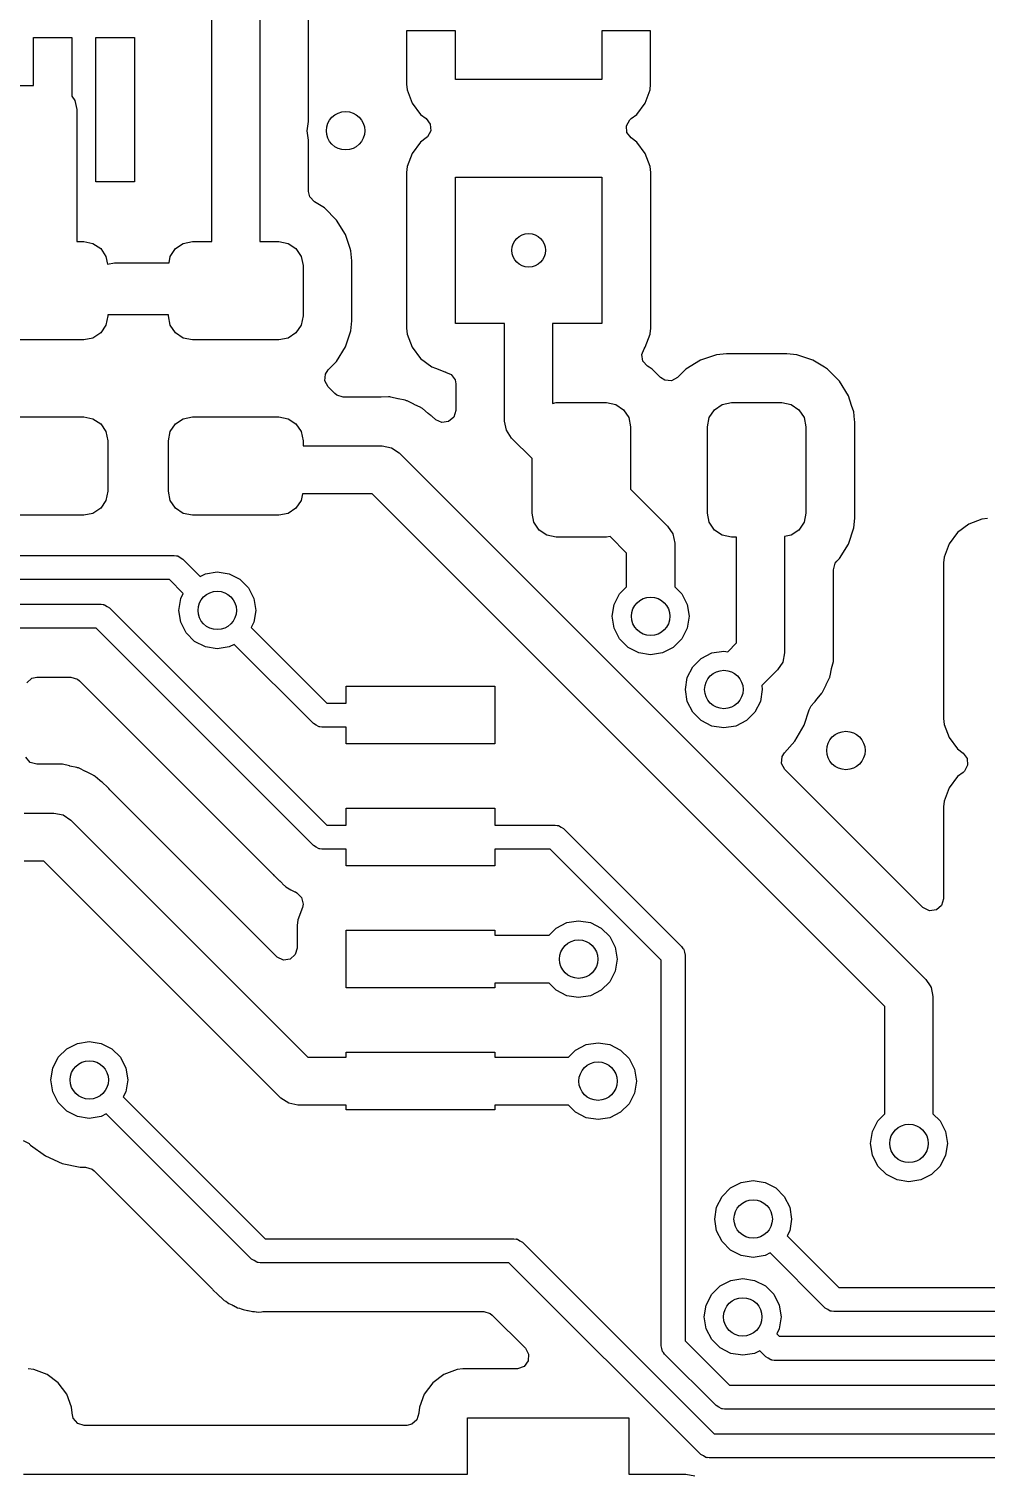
# Model space of a CAD drawing. Extents: x 6.2 to 8.58, y -5.58 to -4.
# Drawn here: x 6.685 to 7.077, y -5.282 to -4.689 of the extents above; entities that cross this region are included whole.
import ezdxf

# ---------------------------------------------------------------- set-up
doc = ezdxf.new("R2010")
doc.units = 0
doc.header["$MEASUREMENT"] = 0
doc.layers.add('BLACK', color=7, linetype='CONTINUOUS')

msp = doc.modelspace()

# ---------------------------------------------------------------- linework, layer by layer
at = {"layer": 'BLACK', "linetype": 'CONTINUOUS'}
for p, q in [((6.76016, -4.7764), (6.76016, -4.66781)), ((6.77984, -4.67189), (6.77984, -4.7764)), ((6.79986, -4.72715), (6.79986, -4.68224)), ((6.68713, -4.71252), (6.68713, -4.69283)), ((6.68713, -4.69283), (6.70287, -4.69283)), ((6.70287, -4.69283), (6.70287, -4.71677)), ((6.71272, -4.75189), (6.71272, -4.69283)), ((6.71272, -4.69283), (6.72846, -4.69283)), ((6.72846, -4.69283), (6.72846, -4.75189)), ((6.86, -4.69), (6.84, -4.69)), ((6.84, -4.69), (6.84, -4.71191)), ((6.86, -4.71), (6.86, -4.69)), ((6.94, -4.69), (6.92, -4.69)), ((6.92, -4.69), (6.92, -4.71)), ((6.94, -4.71191), (6.94, -4.69)), ((6.92, -4.71), (6.86, -4.71)), ((6.67728, -4.71252), (6.68713, -4.71252)), ((6.70287, -4.71677), (6.70409, -4.7186)), ((6.84, -4.71191), (6.84026, -4.71429)), ((6.84026, -4.71429), (6.84227, -4.71968)), ((6.93773, -4.71968), (6.93974, -4.71429)), ((6.93974, -4.71429), (6.94, -4.71191)), ((6.94, -4.71191), (6.94, -4.71191)), ((6.70409, -4.7186), (6.70484, -4.72236)), ((6.70484, -4.72236), (6.70484, -4.755)), ((6.84227, -4.71968), (6.84227, -4.71968)), ((6.84227, -4.71968), (6.84571, -4.72429)), ((6.93429, -4.72429), (6.93773, -4.71968)), ((6.93773, -4.71968), (6.93773, -4.71968)), ((6.79925, -4.731), (6.79986, -4.72715)), ((6.84571, -4.72429), (6.84802, -4.72602)), ((6.84802, -4.72602), (6.8497, -4.72825)), ((6.8497, -4.72825), (6.8499, -4.73104)), ((6.9301, -4.72893), (6.93144, -4.72648)), ((6.9303, -4.73172), (6.9301, -4.72893)), ((6.93144, -4.72648), (6.93198, -4.72602)), ((6.93198, -4.72602), (6.93429, -4.72429)), ((6.79986, -4.73485), (6.79925, -4.731)), ((6.79986, -4.75588), (6.79986, -4.73485)), ((6.84802, -4.73396), (6.8457, -4.7357)), ((6.84856, -4.7335), (6.84802, -4.73396)), ((6.8499, -4.73104), (6.84856, -4.7335)), ((6.93198, -4.73396), (6.9303, -4.73172)), ((6.9343, -4.7357), (6.93198, -4.73396)), ((6.84225, -4.74031), (6.84024, -4.7457)), ((6.8457, -4.7357), (6.84225, -4.74031)), ((6.84225, -4.74031), (6.84225, -4.74031)), ((6.93775, -4.74031), (6.9343, -4.7357)), ((6.93777, -4.74035), (6.93775, -4.74031)), ((6.93775, -4.74031), (6.93775, -4.74031)), ((6.93775, -4.74031), (6.93775, -4.74031)), ((6.93976, -4.7457), (6.93777, -4.74035)), ((6.84024, -4.7457), (6.83998, -4.74808)), ((6.84024, -4.7457), (6.84024, -4.7457)), ((6.94002, -4.74808), (6.93976, -4.7457)), ((6.93976, -4.7457), (6.93976, -4.7457)), ((6.72846, -4.75189), (6.71272, -4.75189)), ((6.83998, -4.74808), (6.83998, -4.81192)), ((6.86, -4.81), (6.86, -4.75)), ((6.86, -4.75), (6.92, -4.75)), ((6.92, -4.75), (6.92, -4.81)), ((6.94002, -4.74809), (6.94002, -4.74808)), ((6.94002, -4.81191), (6.94002, -4.74809)), ((6.70484, -4.755), (6.70484, -4.7764)), ((6.80035, -4.75802), (6.79986, -4.75588)), ((6.80222, -4.7601), (6.80035, -4.75802)), ((6.80636, -4.76266), (6.80222, -4.7601)), ((6.8113, -4.76759), (6.80636, -4.76266)), ((6.80636, -4.76266), (6.80636, -4.76266)), ((6.81497, -4.77353), (6.8113, -4.76759)), ((6.8113, -4.76759), (6.8113, -4.76759)), ((6.8113, -4.76759), (6.8113, -4.76759)), ((6.70484, -4.7764), (6.70772, -4.7764)), ((6.70772, -4.7764), (6.71148, -4.77715)), ((6.74852, -4.77715), (6.75228, -4.7764)), ((6.75228, -4.7764), (6.76016, -4.7764)), ((6.77984, -4.7764), (6.78772, -4.7764)), ((6.78772, -4.7764), (6.79148, -4.77715)), ((6.81687, -4.77927), (6.81497, -4.77353)), ((6.71148, -4.77715), (6.71468, -4.77928)), ((6.71468, -4.77928), (6.71681, -4.78247)), ((6.71681, -4.78247), (6.71746, -4.78574)), ((6.74266, -4.78516), (6.74319, -4.78247)), ((6.74319, -4.78247), (6.74532, -4.77928)), ((6.74532, -4.77928), (6.74852, -4.77715)), ((6.79148, -4.77715), (6.79468, -4.77928)), ((6.79468, -4.77928), (6.79681, -4.78247)), ((6.79681, -4.78247), (6.79756, -4.78624)), ((6.81716, -4.78016), (6.81687, -4.77927)), ((6.81745, -4.78299), (6.81716, -4.78016)), ((6.71746, -4.78574), (6.72039, -4.78516)), ((6.72039, -4.78516), (6.74266, -4.78516)), ((6.79756, -4.78624), (6.79756, -4.80691)), ((6.81758, -4.78425), (6.81745, -4.78299)), ((6.81758, -4.8089), (6.81758, -4.78425)), ((6.74244, -4.80642), (6.71756, -4.80642)), ((6.71756, -4.80642), (6.71756, -4.80691)), ((6.74244, -4.80691), (6.74244, -4.80642)), ((6.71681, -4.81068), (6.71468, -4.81387)), ((6.71756, -4.80691), (6.71681, -4.81068)), ((6.74319, -4.81068), (6.74244, -4.80691)), ((6.74532, -4.81387), (6.74319, -4.81068)), ((6.79681, -4.81068), (6.79468, -4.81387)), ((6.79756, -4.80691), (6.79681, -4.81068)), ((6.81716, -4.81299), (6.81758, -4.8089)), ((6.83998, -4.81192), (6.84024, -4.8143)), ((6.88016, -4.81), (6.86, -4.81)), ((6.88016, -4.85), (6.88016, -4.81)), ((6.92, -4.81), (6.89984, -4.81)), ((6.89984, -4.81), (6.89984, -4.84272)), ((6.93976, -4.81429), (6.94002, -4.81192)), ((6.94002, -4.81192), (6.94002, -4.81191)), ((6.70772, -4.81675), (6.67228, -4.81675)), ((6.71148, -4.816), (6.70772, -4.81675)), ((6.71468, -4.81387), (6.71148, -4.816)), ((6.74852, -4.816), (6.74532, -4.81387)), ((6.75228, -4.81675), (6.74852, -4.816)), ((6.78772, -4.81675), (6.75228, -4.81675)), ((6.79148, -4.816), (6.78772, -4.81675)), ((6.79468, -4.81387), (6.79148, -4.816)), ((6.81497, -4.81962), (6.81716, -4.81299)), ((6.84024, -4.8143), (6.84024, -4.8143)), ((6.84024, -4.8143), (6.84225, -4.81969)), ((6.93775, -4.81969), (6.93976, -4.8143)), ((6.93976, -4.8143), (6.93976, -4.81429)), ((6.8113, -4.82556), (6.81497, -4.81962)), ((6.84225, -4.81969), (6.84225, -4.81969)), ((6.84225, -4.81969), (6.8457, -4.8243)), ((6.8457, -4.8243), (6.85031, -4.82775)), ((6.93633, -4.82268), (6.93728, -4.82033)), ((6.93678, -4.82544), (6.93633, -4.82268)), ((6.93728, -4.82033), (6.93775, -4.81969)), ((6.96701, -4.82284), (6.96038, -4.82503)), ((6.9711, -4.82242), (6.96701, -4.82284)), ((6.99575, -4.82242), (6.9711, -4.82242)), ((6.99984, -4.82284), (6.99575, -4.82242)), ((7.00315, -4.82394), (6.99984, -4.82284)), ((6.99984, -4.82284), (6.99984, -4.82284)), ((7.00647, -4.82503), (7.00315, -4.82394)), ((6.80673, -4.83077), (6.80787, -4.82899)), ((6.80787, -4.82899), (6.8113, -4.82556)), ((6.8113, -4.82556), (6.8113, -4.82556)), ((6.85031, -4.82775), (6.85031, -4.82775)), ((6.85031, -4.82775), (6.85031, -4.82775)), ((6.85031, -4.82775), (6.85191, -4.82835)), ((6.85191, -4.82835), (6.8557, -4.82976)), ((6.8557, -4.82976), (6.8557, -4.82976)), ((6.8557, -4.82976), (6.85571, -4.82976)), ((6.85571, -4.82976), (6.85571, -4.82977)), ((6.85571, -4.82977), (6.856, -4.82983)), ((6.856, -4.82983), (6.85599, -4.82988)), ((6.85599, -4.82988), (6.85829, -4.83083)), ((6.93865, -4.82752), (6.93678, -4.82544)), ((6.93936, -4.82796), (6.93865, -4.82752)), ((6.94056, -4.8287), (6.93936, -4.82796)), ((6.94399, -4.83213), (6.94056, -4.8287)), ((6.94056, -4.8287), (6.94056, -4.8287)), ((6.95444, -4.8287), (6.95101, -4.83213)), ((6.96038, -4.82503), (6.95444, -4.8287)), ((6.95444, -4.8287), (6.95444, -4.8287)), ((7.01121, -4.82796), (7.00647, -4.82503)), ((7.01241, -4.8287), (7.01121, -4.82796)), ((7.01734, -4.83364), (7.01241, -4.8287)), ((7.01241, -4.8287), (7.01241, -4.8287)), ((6.80653, -4.83355), (6.80673, -4.83077)), ((6.80787, -4.83601), (6.80653, -4.83355)), ((6.81054, -4.83868), (6.80787, -4.83601)), ((6.85829, -4.83083), (6.85988, -4.83313)), ((6.85988, -4.83313), (6.86014, -4.8347)), ((6.86014, -4.8347), (6.86014, -4.84567)), ((6.94577, -4.83327), (6.94399, -4.83213)), ((6.94855, -4.83347), (6.94577, -4.83327)), ((6.95101, -4.83213), (6.94855, -4.83347)), ((7.02101, -4.83958), (7.01734, -4.83364)), ((7.01734, -4.83364), (7.01734, -4.83364)), ((7.01734, -4.83364), (7.01734, -4.83364)), ((6.81137, -4.83935), (6.81054, -4.83868)), ((6.81405, -4.84014), (6.81137, -4.83935)), ((6.82953, -4.84014), (6.81405, -4.84014)), ((6.8296, -4.84014), (6.82953, -4.84014)), ((6.83262, -4.84005), (6.8296, -4.84014)), ((6.83291, -4.84007), (6.83262, -4.84005)), ((6.8332, -4.8401), (6.83291, -4.84007)), ((6.83291, -4.84007), (6.83291, -4.84007)), ((6.83349, -4.84014), (6.8332, -4.8401)), ((6.8332, -4.8401), (6.8332, -4.8401)), ((6.83643, -4.84083), (6.83349, -4.84014)), ((6.8365, -4.84085), (6.83643, -4.84083)), ((6.83946, -4.84146), (6.8365, -4.84085)), ((6.83973, -4.84155), (6.83946, -4.84146)), ((6.84001, -4.84165), (6.83973, -4.84155)), ((6.83973, -4.84155), (6.83973, -4.84155)), ((6.84028, -4.84175), (6.84001, -4.84165)), ((6.84001, -4.84165), (6.84001, -4.84165)), ((6.84298, -4.8431), (6.84028, -4.84175)), ((6.84028, -4.84175), (6.84028, -4.84175)), ((6.84028, -4.84175), (6.84028, -4.84175)), ((7.02234, -4.84359), (7.02101, -4.83958)), ((6.84305, -4.84313), (6.84298, -4.8431)), ((6.84578, -4.84441), (6.84305, -4.84313)), ((6.84603, -4.84456), (6.84578, -4.84441)), ((6.84628, -4.84472), (6.84603, -4.84456)), ((6.84603, -4.84456), (6.84603, -4.84456)), ((6.84652, -4.84488), (6.84628, -4.84472)), ((6.84628, -4.84472), (6.84628, -4.84472)), ((6.84883, -4.84682), (6.84652, -4.84488)), ((6.84889, -4.84687), (6.84883, -4.84682)), ((6.84951, -4.84736), (6.84889, -4.84687)), ((6.84989, -4.84765), (6.84951, -4.84736)), ((6.85012, -4.84789), (6.84989, -4.84765)), ((6.84989, -4.84765), (6.84989, -4.84765)), ((6.85028, -4.84803), (6.85012, -4.84789)), ((6.85199, -4.84947), (6.85028, -4.84803)), ((6.86014, -4.84567), (6.85935, -4.84835)), ((6.89984, -4.84272), (6.90124, -4.84244)), ((6.90124, -4.84244), (6.92191, -4.84244)), ((6.92191, -4.84244), (6.92568, -4.84319)), ((6.92568, -4.84319), (6.92887, -4.84532)), ((6.92887, -4.84532), (6.931, -4.84852)), ((6.964, -4.84852), (6.96613, -4.84532)), ((6.96613, -4.84532), (6.96932, -4.84319)), ((6.96932, -4.84319), (6.97309, -4.84244)), ((6.97309, -4.84244), (6.99376, -4.84244)), ((6.99376, -4.84244), (6.99753, -4.84319)), ((6.99753, -4.84319), (7.00072, -4.84532)), ((7.00072, -4.84532), (7.00285, -4.84852)), ((7.0232, -4.8462), (7.02234, -4.84359)), ((7.02354, -4.84947), (7.0232, -4.8462)), ((6.67228, -4.84825), (6.70772, -4.84825)), ((6.70772, -4.84825), (6.71148, -4.849)), ((6.71148, -4.849), (6.71468, -4.85113)), ((6.71468, -4.85113), (6.71681, -4.85432)), ((6.74319, -4.85432), (6.74532, -4.85113)), ((6.74532, -4.85113), (6.74852, -4.849)), ((6.74852, -4.849), (6.75228, -4.84825)), ((6.75228, -4.84825), (6.78772, -4.84825)), ((6.78772, -4.84825), (6.79148, -4.849)), ((6.79148, -4.849), (6.79468, -4.85113)), ((6.79468, -4.85113), (6.79681, -4.85432)), ((6.85447, -4.85058), (6.85199, -4.84947)), ((6.85724, -4.85018), (6.85447, -4.85058)), ((6.85935, -4.84835), (6.85724, -4.85018)), ((6.88091, -4.85377), (6.88016, -4.85)), ((6.88016, -4.85), (6.88016, -4.85)), ((6.88304, -4.85696), (6.88091, -4.85377)), ((6.931, -4.84852), (6.93175, -4.85228)), ((6.93175, -4.85228), (6.93175, -4.87783)), ((6.96325, -4.85228), (6.964, -4.84852)), ((6.96325, -4.88772), (6.96325, -4.85228)), ((7.00285, -4.84852), (7.0036, -4.85228)), ((7.0036, -4.85228), (7.0036, -4.88772)), ((7.02362, -4.85029), (7.02354, -4.84947)), ((7.02362, -4.88971), (7.02362, -4.85029)), ((6.71681, -4.85432), (6.71756, -4.85809)), ((6.71756, -4.85809), (6.71756, -4.87876)), ((6.74244, -4.85809), (6.74319, -4.85432)), ((6.74244, -4.87876), (6.74244, -4.85809)), ((6.79681, -4.85432), (6.79756, -4.85809)), ((6.79756, -4.85809), (6.79756, -4.86016)), ((6.8914, -4.86532), (6.88304, -4.85696)), ((6.79756, -4.86016), (6.83, -4.86016)), ((6.83, -4.86016), (6.83377, -4.86091)), ((6.83377, -4.86091), (6.83696, -4.86304)), ((6.83696, -4.86304), (7.0528, -5.07888)), ((6.8914, -4.88772), (6.8914, -4.86532)), ((6.71681, -4.88253), (6.71468, -4.88572)), ((6.71756, -4.87876), (6.71681, -4.88253)), ((6.74319, -4.88253), (6.74244, -4.87876)), ((6.74532, -4.88572), (6.74319, -4.88253)), ((6.79681, -4.88253), (6.79468, -4.88572)), ((6.79734, -4.87984), (6.79681, -4.88253)), ((6.82592, -4.87984), (6.79734, -4.87984)), ((7.036, -5.08992), (6.82592, -4.87984)), ((6.93175, -4.87783), (6.94696, -4.89304)), ((6.70772, -4.8886), (6.67228, -4.8886)), ((6.71148, -4.88785), (6.70772, -4.8886)), ((6.71468, -4.88572), (6.71148, -4.88785)), ((6.74852, -4.88785), (6.74532, -4.88572)), ((6.75228, -4.8886), (6.74852, -4.88785)), ((6.78772, -4.8886), (6.75228, -4.8886)), ((6.79148, -4.88785), (6.78772, -4.8886)), ((6.79468, -4.88572), (6.79148, -4.88785)), ((6.89215, -4.89148), (6.8914, -4.88772)), ((6.964, -4.89148), (6.96325, -4.88772)), ((7.0036, -4.88772), (7.00285, -4.89148)), ((6.89428, -4.89468), (6.89215, -4.89148)), ((6.89747, -4.89681), (6.89428, -4.89468)), ((6.94696, -4.89304), (6.94909, -4.89623)), ((6.96613, -4.89468), (6.964, -4.89148)), ((6.96932, -4.89681), (6.96613, -4.89468)), ((7.00072, -4.89468), (6.99753, -4.89681)), ((7.00285, -4.89148), (7.00072, -4.89468)), ((7.02101, -4.90042), (7.0232, -4.8938)), ((7.0232, -4.8938), (7.02362, -4.88971)), ((7.07031, -4.89225), (7.0657, -4.8957)), ((7.0757, -4.89024), (7.07031, -4.89225)), ((7.07031, -4.89225), (7.07031, -4.89225)), ((7.07808, -4.88998), (7.0757, -4.89024)), ((7.0757, -4.89024), (7.0757, -4.89024)), ((6.90124, -4.89756), (6.89747, -4.89681)), ((6.92191, -4.89756), (6.90124, -4.89756)), ((6.92335, -4.89727), (6.92191, -4.89756)), ((6.93016, -4.90408), (6.92335, -4.89727)), ((6.94909, -4.89623), (6.94984, -4.9)), ((6.94984, -4.9), (6.94984, -4.9)), ((6.94984, -4.9), (6.94984, -4.91785)), ((6.97309, -4.89756), (6.96932, -4.89681)), ((6.97516, -4.89756), (6.97309, -4.89756)), ((6.97516, -4.94092), (6.97516, -4.89756)), ((6.99753, -4.89681), (6.99484, -4.89734)), ((6.99484, -4.89734), (6.99484, -4.945)), ((7.01734, -4.90636), (7.02101, -4.90042)), ((7.06225, -4.90031), (7.06024, -4.9057)), ((7.0657, -4.8957), (7.06225, -4.90031)), ((7.06225, -4.90031), (7.06225, -4.90031)), ((6.46984, -4.90508), (6.74484, -4.90508)), ((6.74484, -4.90508), (6.74571, -4.9052)), ((6.74571, -4.9052), (6.74589, -4.90519)), ((6.74589, -4.90519), (6.74599, -4.90524)), ((6.74599, -4.90524), (6.74623, -4.90528)), ((6.74623, -4.90528), (6.74726, -4.90594)), ((6.74726, -4.90594), (6.74832, -4.90652)), ((6.74832, -4.90652), (6.75547, -4.91366)), ((6.93016, -4.91785), (6.93016, -4.90408)), ((7.01631, -4.90739), (7.01734, -4.90636)), ((7.06024, -4.9057), (7.05998, -4.90808)), ((7.06024, -4.9057), (7.06024, -4.9057)), ((6.75547, -4.91366), (6.75756, -4.9126)), ((6.75756, -4.9126), (6.76242, -4.91183)), ((6.76242, -4.91183), (6.76729, -4.9126)), ((6.76729, -4.9126), (6.77168, -4.91484)), ((7.01486, -4.9109), (7.01565, -4.90822)), ((7.01486, -4.94453), (7.01486, -4.9109)), ((7.01565, -4.90822), (7.01631, -4.90739)), ((7.05998, -4.90808), (7.05998, -4.97192)), ((6.74281, -4.91492), (6.47188, -4.91492)), ((6.74851, -4.92062), (6.74281, -4.91492)), ((6.77168, -4.91484), (6.77516, -4.91832)), ((6.77516, -4.91832), (6.7774, -4.92271)), ((6.92726, -4.92074), (6.93016, -4.91785)), ((6.94984, -4.91785), (6.95274, -4.92074)), ((6.49303, -4.92508), (6.71484, -4.92508)), ((6.71484, -4.92508), (6.71571, -4.9252)), ((6.74667, -4.92758), (6.74745, -4.92271)), ((6.74745, -4.92271), (6.74851, -4.92062)), ((6.7774, -4.92271), (6.77817, -4.92758)), ((6.92502, -4.92513), (6.92726, -4.92074)), ((6.95274, -4.92074), (6.95498, -4.92513)), ((6.71571, -4.9252), (6.71589, -4.92519)), ((6.71589, -4.92519), (6.71599, -4.92524)), ((6.71599, -4.92524), (6.71623, -4.92528)), ((6.71623, -4.92528), (6.71726, -4.92594)), ((6.71726, -4.92594), (6.71832, -4.92652)), ((6.71832, -4.92652), (6.80738, -5.01558)), ((6.74745, -4.93244), (6.74667, -4.92758)), ((6.77817, -4.92758), (6.7774, -4.93244)), ((6.92425, -4.93), (6.92502, -4.92513)), ((6.92502, -4.93487), (6.92425, -4.93)), ((6.95498, -4.92513), (6.95575, -4.93)), ((6.95575, -4.93), (6.95498, -4.93487)), ((6.71281, -4.93492), (6.49507, -4.93492)), ((6.80187, -5.02398), (6.71281, -4.93492)), ((6.74968, -4.93683), (6.74745, -4.93244)), ((6.75317, -4.94032), (6.74968, -4.93683)), ((6.7774, -4.93244), (6.77634, -4.93453)), ((6.77634, -4.93453), (6.80738, -4.96558)), ((6.92726, -4.93926), (6.92502, -4.93487)), ((6.95498, -4.93487), (6.95274, -4.93926)), ((6.75756, -4.94255), (6.75317, -4.94032)), ((6.76242, -4.94333), (6.75756, -4.94255)), ((6.76729, -4.94255), (6.76242, -4.94333)), ((6.76938, -4.94149), (6.76729, -4.94255)), ((6.80187, -4.97398), (6.76938, -4.94149)), ((6.93074, -4.94274), (6.92726, -4.93926)), ((6.93513, -4.94498), (6.93074, -4.94274)), ((6.94926, -4.94274), (6.94487, -4.94498)), ((6.95274, -4.93926), (6.94926, -4.94274)), ((6.97158, -4.9445), (6.97516, -4.94092)), ((6.94, -4.94575), (6.93513, -4.94498)), ((6.94487, -4.94498), (6.94, -4.94575)), ((6.95726, -4.95074), (6.96074, -4.94726)), ((6.96074, -4.94726), (6.96513, -4.94502)), ((6.96513, -4.94502), (6.97, -4.94425)), ((6.97, -4.94425), (6.97158, -4.9445)), ((6.99409, -4.94877), (6.99196, -4.95196)), ((6.99484, -4.945), (6.99409, -4.94877)), ((7.01416, -4.95143), (7.01486, -4.94849)), ((7.01486, -4.9446), (7.01486, -4.94453)), ((7.01488, -4.94514), (7.01486, -4.9446)), ((7.01486, -4.94849), (7.0149, -4.9482)), ((7.01486, -4.94849), (7.01486, -4.94849)), ((7.01495, -4.94762), (7.01488, -4.94514)), ((7.0149, -4.9482), (7.01493, -4.94791)), ((7.0149, -4.9482), (7.0149, -4.9482)), ((7.01493, -4.94791), (7.01495, -4.94762)), ((7.01493, -4.94791), (7.01493, -4.94791)), ((7.01495, -4.94762), (7.01495, -4.94762)), ((6.95502, -4.95513), (6.95726, -4.95074)), ((6.99196, -4.95196), (6.9855, -4.95842)), ((6.99196, -4.95196), (6.99196, -4.95196)), ((7.01335, -4.95501), (7.01345, -4.95473)), ((7.01345, -4.95473), (7.01354, -4.95446)), ((7.01345, -4.95473), (7.01345, -4.95473)), ((7.01354, -4.95446), (7.01415, -4.9515)), ((7.01354, -4.95446), (7.01354, -4.95446)), ((7.01415, -4.9515), (7.01416, -4.95143)), ((6.6844, -4.95722), (6.68651, -4.95539)), ((6.68651, -4.95539), (6.68857, -4.95494)), ((6.68857, -4.95494), (6.70246, -4.95494)), ((6.70246, -4.95494), (6.70514, -4.95573)), ((6.70514, -4.95573), (6.70597, -4.95639)), ((6.70597, -4.95639), (6.78537, -5.0358)), ((6.81519, -4.96558), (6.81519, -4.95869)), ((6.81519, -4.95869), (6.87621, -4.95869)), ((6.87621, -4.95869), (6.87621, -4.98231)), ((6.95425, -4.96), (6.95502, -4.95513)), ((6.95502, -4.96487), (6.95425, -4.96)), ((6.98575, -4.96), (6.98498, -4.96487)), ((6.9855, -4.95842), (6.98575, -4.96)), ((7.01059, -4.96078), (7.01187, -4.95804)), ((7.01187, -4.95804), (7.0119, -4.95798)), ((7.0119, -4.95798), (7.01195, -4.95788)), ((7.01195, -4.95788), (7.01325, -4.95528)), ((7.01325, -4.95528), (7.01335, -4.95501)), ((7.01325, -4.95528), (7.01325, -4.95528)), ((7.01335, -4.95501), (7.01335, -4.95501)), ((6.80738, -4.96558), (6.81519, -4.96558)), ((6.95726, -4.96926), (6.95502, -4.96487)), ((6.98498, -4.96487), (6.98274, -4.96926)), ((7.00583, -4.96663), (7.00697, -4.96528)), ((7.00697, -4.96528), (7.00711, -4.96512)), ((7.00711, -4.96512), (7.00735, -4.96489)), ((7.00735, -4.96489), (7.00813, -4.96389)), ((7.00813, -4.96389), (7.00818, -4.96384)), ((7.00818, -4.96384), (7.01012, -4.96152)), ((7.01012, -4.96152), (7.01028, -4.96128)), ((7.01012, -4.96152), (7.01012, -4.96152)), ((7.01012, -4.96152), (7.01012, -4.96152)), ((7.01028, -4.96128), (7.01044, -4.96103)), ((7.01028, -4.96128), (7.01028, -4.96128)), ((7.01044, -4.96103), (7.01059, -4.96078)), ((7.01044, -4.96103), (7.01044, -4.96103)), ((7.01059, -4.96078), (7.01059, -4.96078)), ((7.01059, -4.96078), (7.01059, -4.96078)), ((6.96074, -4.97274), (6.95726, -4.96926)), ((6.98274, -4.96926), (6.97926, -4.97274)), ((7.00286, -4.97463), (7.00492, -4.96828)), ((7.00492, -4.96828), (7.00583, -4.96663)), ((7.05998, -4.97192), (7.06024, -4.9743)), ((6.80293, -4.97456), (6.80187, -4.97398)), ((6.80396, -4.97522), (6.80293, -4.97456)), ((6.8042, -4.97526), (6.80396, -4.97522)), ((6.8043, -4.97531), (6.8042, -4.97526)), ((6.80448, -4.9753), (6.8043, -4.97531)), ((6.80534, -4.97542), (6.80448, -4.9753)), ((6.81519, -4.97542), (6.80534, -4.97542)), ((6.81519, -4.98231), (6.81519, -4.97542)), ((6.96513, -4.97498), (6.96074, -4.97274)), ((6.97, -4.97575), (6.96513, -4.97498)), ((6.97487, -4.97498), (6.97, -4.97575)), ((6.97926, -4.97274), (6.97487, -4.97498)), ((6.9991, -4.98114), (7.00286, -4.97463)), ((7.06024, -4.9743), (7.06024, -4.9743)), ((7.06024, -4.9743), (7.06225, -4.97969)), ((6.87621, -4.98231), (6.81519, -4.98231)), ((6.9948, -4.98592), (6.9991, -4.98114)), ((7.06225, -4.97969), (7.06225, -4.97969)), ((7.06225, -4.97969), (7.0657, -4.9843)), ((7.0657, -4.9843), (7.06801, -4.98603)), ((6.68576, -4.98985), (6.68393, -4.98774)), ((6.68845, -4.99064), (6.68576, -4.98985)), ((6.99363, -4.99029), (6.99383, -4.9875)), ((6.99497, -4.99274), (6.99363, -4.99029)), ((6.99383, -4.9875), (6.9948, -4.98592)), ((7.06801, -4.98603), (7.06968, -4.98827)), ((7.06968, -4.98827), (7.06988, -4.99105)), ((6.69503, -4.99064), (6.68845, -4.99064)), ((6.6951, -4.99064), (6.69503, -4.99064)), ((6.69812, -4.99055), (6.6951, -4.99064)), ((6.69841, -4.99057), (6.69812, -4.99055)), ((6.69871, -4.9906), (6.69841, -4.99057)), ((6.69841, -4.99057), (6.69841, -4.99057)), ((6.69899, -4.99064), (6.69871, -4.9906)), ((6.69871, -4.9906), (6.69871, -4.9906)), ((6.70193, -4.99133), (6.69899, -4.99064)), ((6.702, -4.99135), (6.70193, -4.99133)), ((6.70496, -4.99196), (6.702, -4.99135)), ((6.70523, -4.99205), (6.70496, -4.99196)), ((6.70551, -4.99215), (6.70523, -4.99205)), ((6.70523, -4.99205), (6.70523, -4.99205)), ((6.70579, -4.99225), (6.70551, -4.99215)), ((6.70551, -4.99215), (6.70551, -4.99215)), ((6.70848, -4.9936), (6.70579, -4.99225)), ((6.70579, -4.99225), (6.70579, -4.99225)), ((6.70579, -4.99225), (6.70579, -4.99225)), ((6.70855, -4.99363), (6.70848, -4.9936)), ((6.71129, -4.99491), (6.70855, -4.99363)), ((6.71153, -4.99506), (6.71129, -4.99491)), ((6.71178, -4.99522), (6.71153, -4.99506)), ((6.71153, -4.99506), (6.71153, -4.99506)), ((6.71202, -4.99538), (6.71178, -4.99522)), ((6.71178, -4.99522), (6.71178, -4.99522)), ((6.7124, -4.9957), (6.71202, -4.99538)), ((6.71202, -4.99538), (6.71202, -4.99538)), ((6.71202, -4.99538), (6.71202, -4.99538)), ((6.71434, -4.99732), (6.7124, -4.9957)), ((7.05151, -5.04928), (6.99497, -4.99274)), ((7.0657, -4.9957), (7.06225, -5.00031)), ((7.06801, -4.99397), (7.0657, -4.9957)), ((7.06854, -4.99351), (7.06801, -4.99397)), ((7.06988, -4.99105), (7.06854, -4.99351)), ((6.71439, -4.99737), (6.71434, -4.99732)), ((6.71501, -4.99786), (6.71439, -4.99737)), ((6.71539, -4.99815), (6.71501, -4.99786)), ((6.71562, -4.99839), (6.71539, -4.99815)), ((6.71539, -4.99815), (6.71539, -4.99815)), ((6.71578, -4.99853), (6.71562, -4.99839)), ((6.71704, -4.99959), (6.71578, -4.99853)), ((6.71737, -4.99987), (6.71704, -4.99959)), ((6.71794, -5.00063), (6.71737, -4.99987)), ((6.71841, -5.00118), (6.71794, -5.00063)), ((6.7867, -5.06947), (6.71841, -5.00118)), ((7.06225, -5.00031), (7.06024, -5.0057)), ((7.06225, -5.00031), (7.06225, -5.00031)), ((7.06024, -5.0057), (7.05998, -5.00808)), ((7.05998, -5.00808), (7.05998, -5.04577)), ((7.06024, -5.0057), (7.06024, -5.0057)), ((6.6833, -5.01066), (6.6955, -5.01066)), ((6.6955, -5.01066), (6.69927, -5.01141)), ((6.69927, -5.01141), (6.70246, -5.01354)), ((6.70246, -5.01354), (6.79958, -5.11066)), ((6.81519, -5.01558), (6.81519, -5.00869)), ((6.81519, -5.00869), (6.87621, -5.00869)), ((6.87621, -5.00869), (6.87621, -5.01558)), ((6.80738, -5.01558), (6.81519, -5.01558)), ((6.87621, -5.01558), (6.90087, -5.01558)), ((6.90087, -5.01558), (6.90174, -5.0157)), ((6.90174, -5.0157), (6.90191, -5.01569)), ((6.90191, -5.01569), (6.90201, -5.01574)), ((6.90201, -5.01574), (6.90225, -5.01578)), ((6.90225, -5.01578), (6.90328, -5.01644)), ((6.90328, -5.01644), (6.90435, -5.01702)), ((6.90435, -5.01702), (6.9527, -5.06537)), ((6.80293, -5.02456), (6.80187, -5.02398)), ((6.80396, -5.02522), (6.80293, -5.02456)), ((6.8042, -5.02526), (6.80396, -5.02522)), ((6.8043, -5.02531), (6.8042, -5.02526)), ((6.80448, -5.0253), (6.8043, -5.02531)), ((6.80534, -5.02542), (6.80448, -5.0253)), ((6.81519, -5.02542), (6.80534, -5.02542)), ((6.81519, -5.03231), (6.81519, -5.02542)), ((6.89883, -5.02542), (6.87621, -5.02542)), ((6.87621, -5.02542), (6.87621, -5.03231)), ((6.9443, -5.07089), (6.89883, -5.02542)), ((6.69143, -5.03034), (6.6833, -5.03034)), ((6.78854, -5.12746), (6.69143, -5.03034)), ((6.78537, -5.0358), (6.78577, -5.03629)), ((6.78577, -5.03629), (6.78578, -5.03628)), ((6.78578, -5.03628), (6.78597, -5.03652)), ((6.78597, -5.03652), (6.78796, -5.03839)), ((6.87621, -5.03231), (6.81519, -5.03231)), ((6.78796, -5.03839), (6.78801, -5.03844)), ((6.78801, -5.03844), (6.78882, -5.03925)), ((6.78882, -5.03925), (6.78904, -5.03941)), ((6.78904, -5.03941), (6.78921, -5.03957)), ((6.78921, -5.03957), (6.79057, -5.04084)), ((6.79057, -5.04084), (6.79127, -5.04122)), ((6.79127, -5.04122), (6.79192, -5.04165)), ((6.79192, -5.04165), (6.79255, -5.04214)), ((6.79255, -5.04214), (6.79425, -5.04288)), ((6.79425, -5.04288), (6.79446, -5.04298)), ((6.79446, -5.04298), (6.79504, -5.04329)), ((6.79504, -5.04329), (6.79701, -5.04528)), ((6.79729, -5.04937), (6.79542, -5.05439)), ((6.79701, -5.04528), (6.79759, -5.04801)), ((6.79759, -5.04801), (6.79729, -5.04937)), ((7.05177, -5.04952), (7.05151, -5.04928)), ((7.05431, -5.05068), (7.05177, -5.04952)), ((7.05919, -5.04845), (7.05708, -5.05029)), ((7.05998, -5.04577), (7.05919, -5.04845)), ((6.79542, -5.05439), (6.79517, -5.05677)), ((6.79542, -5.05439), (6.79542, -5.05439)), ((6.79542, -5.05439), (6.79542, -5.05439)), ((6.90563, -5.05552), (6.9105, -5.05475)), ((6.9105, -5.05475), (6.91537, -5.05552)), ((7.05708, -5.05029), (7.05431, -5.05068)), ((6.79517, -5.05677), (6.79517, -5.06596)), ((6.81519, -5.08231), (6.81519, -5.05869)), ((6.81519, -5.05869), (6.87621, -5.05869)), ((6.87621, -5.05869), (6.87621, -5.06066)), ((6.87621, -5.06066), (6.89835, -5.06066)), ((6.89835, -5.06066), (6.90124, -5.05776)), ((6.90124, -5.05776), (6.90563, -5.05552)), ((6.91537, -5.05552), (6.91976, -5.05776)), ((6.91976, -5.05776), (6.92324, -5.06124)), ((6.92324, -5.06124), (6.92548, -5.06563)), ((6.79517, -5.06596), (6.79438, -5.06864)), ((6.92548, -5.06563), (6.92625, -5.0705)), ((6.9527, -5.06537), (6.95323, -5.06608)), ((6.95323, -5.06608), (6.95336, -5.06619)), ((6.95336, -5.06619), (6.95339, -5.0663)), ((6.95339, -5.0663), (6.95354, -5.06649)), ((6.95354, -5.06649), (6.9538, -5.06768)), ((6.78696, -5.06971), (6.7867, -5.06947)), ((6.7895, -5.07087), (6.78696, -5.06971)), ((6.79227, -5.07047), (6.7895, -5.07087)), ((6.79438, -5.06864), (6.79227, -5.07047)), ((6.92625, -5.0705), (6.92548, -5.07537)), ((6.9443, -5.22893), (6.9443, -5.07089)), ((6.9538, -5.06768), (6.95414, -5.06885)), ((6.95414, -5.06885), (6.95414, -5.2269)), ((6.92548, -5.07537), (6.92324, -5.07976)), ((7.0528, -5.07888), (7.0528, -5.07888)), ((7.0528, -5.07888), (7.05448, -5.08139)), ((6.87621, -5.08231), (6.81519, -5.08231)), ((6.89835, -5.08034), (6.87621, -5.08034)), ((6.87621, -5.08034), (6.87621, -5.08231)), ((6.90124, -5.08324), (6.89835, -5.08034)), ((6.90563, -5.08548), (6.90124, -5.08324)), ((6.91976, -5.08324), (6.91537, -5.08548)), ((6.92324, -5.07976), (6.91976, -5.08324)), ((7.05448, -5.08139), (7.05493, -5.08207)), ((7.05493, -5.08207), (7.05568, -5.08584)), ((6.9105, -5.08625), (6.90563, -5.08548)), ((6.91537, -5.08548), (6.9105, -5.08625)), ((7.036, -5.13388), (7.036, -5.08992)), ((7.05568, -5.08584), (7.05568, -5.08584)), ((7.05568, -5.08584), (7.05568, -5.13388)), ((6.69726, -5.11074), (6.70074, -5.10726)), ((6.70074, -5.10726), (6.70513, -5.10502)), ((6.70513, -5.10502), (6.71, -5.10425)), ((6.71, -5.10425), (6.71487, -5.10502)), ((6.71487, -5.10502), (6.71926, -5.10726)), ((6.71926, -5.10726), (6.72274, -5.11074)), ((6.81519, -5.11066), (6.81519, -5.10869)), ((6.81519, -5.10869), (6.87621, -5.10869)), ((6.87621, -5.10869), (6.87621, -5.11066)), ((6.90629, -5.11066), (6.90919, -5.10776)), ((6.90919, -5.10776), (6.91358, -5.10552)), ((6.91358, -5.10552), (6.91845, -5.10475)), ((6.91845, -5.10475), (6.92331, -5.10552)), ((6.92331, -5.10552), (6.9277, -5.10776)), ((6.9277, -5.10776), (6.93119, -5.11124)), ((6.69502, -5.11513), (6.69726, -5.11074)), ((6.72274, -5.11074), (6.72498, -5.11513)), ((6.79958, -5.11066), (6.81519, -5.11066)), ((6.87621, -5.11066), (6.90629, -5.11066)), ((6.93119, -5.11124), (6.93342, -5.11563)), ((6.69425, -5.12), (6.69502, -5.11513)), ((6.69502, -5.12487), (6.69425, -5.12)), ((6.72498, -5.11513), (6.72575, -5.12)), ((6.72575, -5.12), (6.72498, -5.12487)), ((6.93342, -5.11563), (6.93419, -5.1205)), ((6.93419, -5.1205), (6.93342, -5.12537)), ((6.69726, -5.12926), (6.69502, -5.12487)), ((6.72498, -5.12487), (6.72391, -5.12695)), ((6.93342, -5.12537), (6.93119, -5.12976)), ((6.70074, -5.13274), (6.69726, -5.12926)), ((6.72391, -5.12695), (6.78204, -5.18508)), ((6.79174, -5.12959), (6.78854, -5.12746)), ((6.78854, -5.12746), (6.78854, -5.12746)), ((6.7955, -5.13034), (6.79174, -5.12959)), ((6.81519, -5.13034), (6.7955, -5.13034)), ((6.81519, -5.13231), (6.81519, -5.13034)), ((6.87621, -5.13231), (6.81519, -5.13231)), ((6.90629, -5.13034), (6.87621, -5.13034)), ((6.87621, -5.13034), (6.87621, -5.13231)), ((6.90919, -5.13324), (6.90629, -5.13034)), ((6.93119, -5.12976), (6.9277, -5.13324)), ((6.70513, -5.13498), (6.70074, -5.13274)), ((6.71, -5.13575), (6.70513, -5.13498)), ((6.71487, -5.13498), (6.71, -5.13575)), ((6.71695, -5.13391), (6.71487, -5.13498)), ((6.77652, -5.19348), (6.71695, -5.13391)), ((6.91358, -5.13548), (6.90919, -5.13324)), ((6.91845, -5.13625), (6.91358, -5.13548)), ((6.92331, -5.13548), (6.91845, -5.13625)), ((6.9277, -5.13324), (6.92331, -5.13548)), ((7.03086, -5.14116), (7.0331, -5.13677)), ((7.0331, -5.13677), (7.036, -5.13388)), ((7.05568, -5.13388), (7.05858, -5.13677)), ((7.05858, -5.13677), (7.06082, -5.14116)), ((7.03009, -5.14603), (7.03086, -5.14116)), ((7.06082, -5.14116), (7.06159, -5.14603)), ((6.68292, -5.14477), (6.68537, -5.14611)), ((6.68537, -5.14611), (6.68555, -5.1463)), ((6.68555, -5.1463), (6.68593, -5.14673)), ((6.68593, -5.14673), (6.68593, -5.14673)), ((6.68593, -5.14673), (6.69202, -5.15115)), ((7.03086, -5.1509), (7.03009, -5.14603)), ((7.06159, -5.14603), (7.06082, -5.1509)), ((6.69202, -5.15115), (6.69889, -5.1542)), ((6.69889, -5.1542), (6.70624, -5.15577)), ((6.70624, -5.15577), (6.70844, -5.15577)), ((6.70844, -5.15577), (6.71112, -5.15656)), ((7.0331, -5.15529), (7.03086, -5.1509)), ((7.03658, -5.15877), (7.0331, -5.15529)), ((7.05858, -5.15529), (7.0551, -5.15877)), ((7.06082, -5.1509), (7.05858, -5.15529)), ((6.71112, -5.15656), (6.71195, -5.15722)), ((6.71195, -5.15722), (6.76003, -5.2053)), ((6.97274, -5.16426), (6.97713, -5.16202)), ((6.97713, -5.16202), (6.982, -5.16125)), ((6.982, -5.16125), (6.98687, -5.16202)), ((6.98687, -5.16202), (6.99126, -5.16426)), ((7.04097, -5.16101), (7.03658, -5.15877)), ((7.04584, -5.16178), (7.04097, -5.16101)), ((7.05071, -5.16101), (7.04584, -5.16178)), ((7.0551, -5.15877), (7.05071, -5.16101)), ((6.96702, -5.17213), (6.96926, -5.16774)), ((6.96926, -5.16774), (6.97274, -5.16426)), ((6.99126, -5.16426), (6.99474, -5.16774)), ((6.99474, -5.16774), (6.99698, -5.17213)), ((6.96625, -5.177), (6.96702, -5.17213)), ((6.99698, -5.17213), (6.99775, -5.177)), ((6.96702, -5.18187), (6.96625, -5.177)), ((6.99775, -5.177), (6.99698, -5.18187)), ((6.78204, -5.18508), (6.884, -5.18508)), ((6.884, -5.18508), (6.88487, -5.1852)), ((6.88487, -5.1852), (6.88505, -5.18519)), ((6.88505, -5.18519), (6.88514, -5.18524)), ((6.88514, -5.18524), (6.88539, -5.18528)), ((6.88539, -5.18528), (6.88641, -5.18594)), ((6.96926, -5.18626), (6.96702, -5.18187)), ((6.99698, -5.18187), (6.99591, -5.18395)), ((6.99591, -5.18395), (7.01704, -5.20508)), ((6.88641, -5.18594), (6.88748, -5.18652)), ((6.88748, -5.18652), (6.96604, -5.26508)), ((6.97274, -5.18974), (6.96926, -5.18626)), ((6.97713, -5.19198), (6.97274, -5.18974)), ((6.98895, -5.19091), (6.98687, -5.19198)), ((7.01152, -5.21348), (6.98895, -5.19091)), ((6.77759, -5.19406), (6.77652, -5.19348)), ((6.77861, -5.19472), (6.77759, -5.19406)), ((6.77886, -5.19476), (6.77861, -5.19472)), ((6.77895, -5.19481), (6.77886, -5.19476)), ((6.77913, -5.1948), (6.77895, -5.19481)), ((6.78, -5.19492), (6.77913, -5.1948)), ((6.88196, -5.19492), (6.78, -5.19492)), ((6.96052, -5.27348), (6.88196, -5.19492)), ((6.982, -5.19275), (6.97713, -5.19198)), ((6.98687, -5.19198), (6.982, -5.19275)), ((6.96849, -5.20438), (6.97288, -5.20214)), ((6.97288, -5.20214), (6.97774, -5.20137)), ((6.97774, -5.20137), (6.98261, -5.20214)), ((6.98261, -5.20214), (6.987, -5.20438)), ((6.76003, -5.2053), (6.76042, -5.20579)), ((6.76042, -5.20579), (6.76043, -5.20578)), ((6.76043, -5.20578), (6.76063, -5.20602)), ((6.76063, -5.20602), (6.76261, -5.20789)), ((6.76261, -5.20789), (6.76267, -5.20794)), ((6.76267, -5.20794), (6.76347, -5.20875)), ((6.76347, -5.20875), (6.76369, -5.20891)), ((6.76369, -5.20891), (6.76387, -5.20907)), ((6.76387, -5.20907), (6.76522, -5.21034)), ((6.96277, -5.21225), (6.965, -5.20786)), ((6.965, -5.20786), (6.96849, -5.20438)), ((6.987, -5.20438), (6.99048, -5.20786)), ((6.99048, -5.20786), (6.99272, -5.21225)), ((7.01704, -5.20508), (7.32796, -5.20508)), ((6.76522, -5.21034), (6.76592, -5.21072)), ((6.76592, -5.21072), (6.76657, -5.21115)), ((6.76657, -5.21115), (6.7672, -5.21164)), ((6.7672, -5.21164), (6.76859, -5.21224)), ((6.76859, -5.21224), (6.76891, -5.21238)), ((6.76891, -5.21238), (6.76912, -5.21248)), ((6.76912, -5.21248), (6.77075, -5.21337)), ((6.77075, -5.21337), (6.77075, -5.21337)), ((6.77075, -5.21337), (6.77152, -5.21357)), ((6.77152, -5.21357), (6.77225, -5.21382)), ((6.77225, -5.21382), (6.77299, -5.21414)), ((6.77299, -5.21414), (6.77482, -5.21443)), ((6.77482, -5.21443), (6.77505, -5.21448)), ((6.77505, -5.21448), (6.77685, -5.21494)), ((6.77685, -5.21494), (6.77765, -5.21494)), ((6.77765, -5.21494), (6.77842, -5.215)), ((6.77842, -5.215), (6.77851, -5.21502)), ((6.77851, -5.21502), (6.77921, -5.21513)), ((6.77921, -5.21513), (6.78055, -5.215)), ((6.78055, -5.215), (6.78106, -5.21495)), ((6.78106, -5.21495), (6.78129, -5.21494)), ((6.78129, -5.21494), (6.87161, -5.21494)), ((6.87161, -5.21494), (6.8743, -5.21573)), ((6.96199, -5.21712), (6.96277, -5.21225)), ((6.99272, -5.21225), (6.99349, -5.21712)), ((7.01259, -5.21406), (7.01152, -5.21348)), ((7.01361, -5.21472), (7.01259, -5.21406)), ((7.01386, -5.21476), (7.01361, -5.21472)), ((7.01395, -5.21481), (7.01386, -5.21476)), ((7.01413, -5.2148), (7.01395, -5.21481)), ((7.015, -5.21492), (7.01413, -5.2148)), ((7.33, -5.21492), (7.015, -5.21492)), ((6.8743, -5.21573), (6.87512, -5.21639)), ((6.87512, -5.21639), (6.88866, -5.22993)), ((6.96277, -5.22199), (6.96199, -5.21712)), ((6.99349, -5.21712), (6.99272, -5.22199)), ((6.95414, -5.2269), (6.97232, -5.24508)), ((6.965, -5.22638), (6.96277, -5.22199)), ((6.96849, -5.22986), (6.965, -5.22638)), ((6.99272, -5.22199), (6.99166, -5.22407)), ((6.99166, -5.22407), (6.99266, -5.22508)), ((6.99266, -5.22508), (7.33302, -5.22508)), ((6.88866, -5.22993), (6.89, -5.23238)), ((6.89, -5.23238), (6.8898, -5.23517)), ((6.94464, -5.2301), (6.9443, -5.22893)), ((6.9449, -5.23129), (6.94464, -5.2301)), ((6.94505, -5.23149), (6.9449, -5.23129)), ((6.94508, -5.2316), (6.94505, -5.23149)), ((6.94521, -5.23171), (6.94508, -5.2316)), ((6.94574, -5.23241), (6.94521, -5.23171)), ((6.9668, -5.25348), (6.94574, -5.23241)), ((6.97288, -5.2321), (6.96849, -5.22986)), ((6.97774, -5.23287), (6.97288, -5.2321)), ((6.98261, -5.2321), (6.97774, -5.23287)), ((6.9847, -5.23103), (6.98261, -5.2321)), ((6.98714, -5.23348), (6.9847, -5.23103)), ((6.68728, -5.23865), (6.6849, -5.2384)), ((6.69268, -5.24067), (6.68728, -5.23865)), ((6.68728, -5.23865), (6.68728, -5.23865)), ((6.86072, -5.23865), (6.85532, -5.24067)), ((6.8631, -5.2384), (6.86072, -5.23865)), ((6.86072, -5.23865), (6.86072, -5.23865)), ((6.88515, -5.2384), (6.8631, -5.2384)), ((6.8855, -5.23839), (6.88515, -5.2384)), ((6.88812, -5.23741), (6.8855, -5.23839)), ((6.8898, -5.23517), (6.88812, -5.23741)), ((6.98821, -5.23406), (6.98714, -5.23348)), ((6.98924, -5.23472), (6.98821, -5.23406)), ((6.98948, -5.23476), (6.98924, -5.23472)), ((6.98958, -5.23481), (6.98948, -5.23476)), ((6.98975, -5.2348), (6.98958, -5.23481)), ((6.99062, -5.23492), (6.98975, -5.2348)), ((7.33506, -5.23492), (6.99062, -5.23492)), ((6.69729, -5.24412), (6.69268, -5.24067)), ((6.69268, -5.24067), (6.69268, -5.24067)), ((6.70074, -5.24872), (6.69729, -5.24412)), ((6.85071, -5.24412), (6.84726, -5.24872)), ((6.85532, -5.24067), (6.85071, -5.24412)), ((6.85532, -5.24067), (6.85532, -5.24067)), ((6.97232, -5.24508), (7.33807, -5.24508)), ((6.70275, -5.25412), (6.70074, -5.24872)), ((6.70074, -5.24872), (6.70074, -5.24872)), ((6.84726, -5.24872), (6.84525, -5.25412)), ((6.84726, -5.24872), (6.84726, -5.24872)), ((6.703, -5.2565), (6.70275, -5.25412)), ((6.70275, -5.25412), (6.70275, -5.25412)), ((6.703, -5.25659), (6.703, -5.2565)), ((6.703, -5.2565), (6.703, -5.2565)), ((6.70301, -5.25662), (6.703, -5.25659)), ((6.70301, -5.25663), (6.70301, -5.25662)), ((6.70345, -5.25866), (6.70301, -5.25663)), ((6.70301, -5.25663), (6.70301, -5.25663)), ((6.84498, -5.25663), (6.84421, -5.25928)), ((6.84499, -5.25663), (6.84498, -5.25663)), ((6.845, -5.25659), (6.84499, -5.25661)), ((6.84499, -5.25661), (6.84499, -5.25663)), ((6.84525, -5.25412), (6.845, -5.2565)), ((6.845, -5.2565), (6.845, -5.25659)), ((6.84525, -5.25412), (6.84525, -5.25412)), ((6.96787, -5.25406), (6.9668, -5.25348)), ((6.9689, -5.25472), (6.96787, -5.25406)), ((6.96914, -5.25476), (6.9689, -5.25472)), ((6.96924, -5.25481), (6.96914, -5.25476)), ((6.96941, -5.2548), (6.96924, -5.25481)), ((6.97028, -5.25492), (6.96941, -5.2548)), ((7.34011, -5.25492), (6.97028, -5.25492)), ((6.70528, -5.26077), (6.70345, -5.25866)), ((6.70796, -5.26156), (6.70528, -5.26077)), ((6.84004, -5.26156), (6.70796, -5.26156)), ((6.8421, -5.26111), (6.84004, -5.26156)), ((6.84421, -5.25928), (6.8421, -5.26111)), ((6.86502, -5.28157), (6.86502, -5.25842)), ((6.86502, -5.25842), (6.93102, -5.25842)), ((6.93102, -5.25842), (6.93102, -5.28157)), ((6.96604, -5.26508), (7.34313, -5.26508)), ((6.96159, -5.27406), (6.96052, -5.27348)), ((6.96261, -5.27472), (6.96159, -5.27406)), ((6.96286, -5.27476), (6.96261, -5.27472)), ((6.96295, -5.27481), (6.96286, -5.27476)), ((6.96313, -5.2748), (6.96295, -5.27481)), ((6.964, -5.27492), (6.96313, -5.2748)), ((7.34517, -5.27492), (6.964, -5.27492)), ((6.68298, -5.28157), (6.86502, -5.28157)), ((6.93102, -5.28157), (6.95439, -5.28157)), ((6.95439, -5.28157), (6.95815, -5.28232))]:
    msp.add_line(p, q, dxfattribs=at)
at = {"layer": 'BLACK'}
for centre, radius in [((6.815, -4.731), 0.00787), ((6.89, -4.78), 0.00689), ((6.76242, -4.92758), 0.00787), ((6.94, -4.93), 0.00787), ((6.97, -4.96), 0.00787), ((7.02, -4.985), 0.00787), ((6.9105, -5.0705), 0.00787), ((6.71, -5.12), 0.00787), ((6.91845, -5.1205), 0.00787), ((7.04584, -5.14603), 0.00787), ((6.982, -5.177), 0.00787), ((6.97774, -5.21712), 0.00787)]:
    msp.add_circle(centre, radius, dxfattribs=at)

doc.saveas('drawing.dxf')
